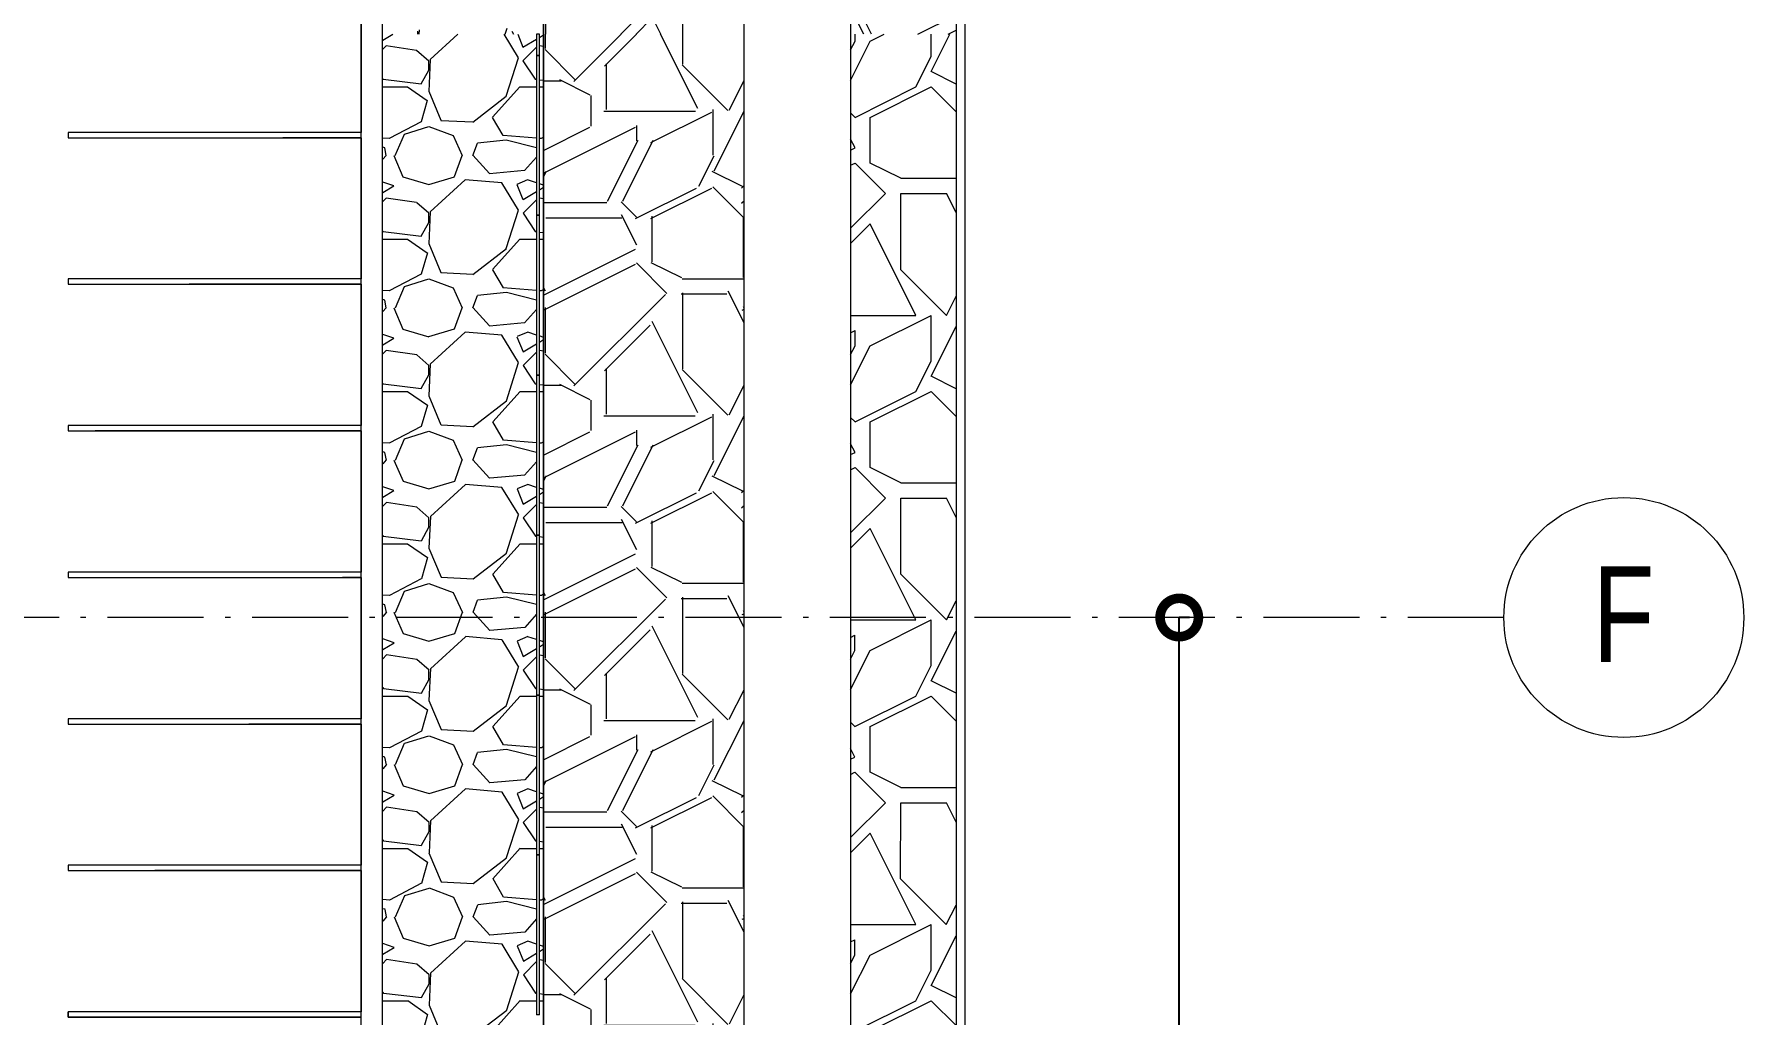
# Model space of a CAD drawing. Header units: metres. Extents: x -55 to 263, y -124 to 62.
# Drawn here: x 230.44 to 262.5, y -68.41 to -50.02 of the extents above; entities that cross this region are included whole.
import ezdxf

# ---------------------------------------------------------------- set-up
doc = ezdxf.new("R2010")
doc.units = ezdxf.units.M
doc.linetypes.add('01_Grid', pattern=[2.61, 1.8, -0.405, 0, -0.405])
for name, color, linetype, lineweight in [('0-1', 7, 'Continuous', 5), ('03EJES-1', 1, '01_Grid', 5), ('04NOEJE', 2, 'Continuous', 18), ('04NOEJE-1', 2, 'Continuous', 5), ('31COTAS', 1, 'Continuous', 5), ('45ESTAC-1', 53, 'Continuous', 5), ('46BANQ-2', 254, 'Continuous', 5), ('55BARANDAL-1', 53, 'Continuous', 5), ('70LINEA-1', 254, 'Continuous', 5)]:
    doc.layers.add(name, color=color, linetype=linetype, lineweight=lineweight)
doc.styles.add('Arial', font='arial.ttf', dxfattribs={"width": 0.75, "height": 1.8})
doc.styles.add('Arial_1', font='arial.ttf', dxfattribs={"width": 0.75, "height": 1.125})
doc.dimstyles.new('Standard__0_00_', dxfattribs={"dimscale": 0.3048, "dimtxt": 1.147792, "dimasz": 4.724409, "dimexe": 0, "dimexo": 1.476378, "dimgap": 0, "dimtad": 1, "dimrnd": 0.01, "dimzin": 0, "dimdsep": 46, "dimtxsty": 'Arial_1', "dimblk1": 'DOTSMALL', "dimblk2": 'DOTSMALL', "dimsah": 1, "dimcen": 0.09, "dimazin": 0, "dimtfac": 1, "dimtdec": 4, "dimtix": 1, "dimtmove": 0, "dimatfit": 3, "dimfxl": 1, "dimtvp": 1, "dimtolj": 1, "dimtzin": 0, "dimarcsym": 2})

# ---------------------------------------------------------------- blocks, each defined once
blk = doc.blocks.new('FP_24-A1 _ A250')
at = {"layer": '70LINEA-1'}
for p, q in [((236.973, -50.129), (237.161, -50.016)), ((238.382, -50.016), (237.864, -50.49)), ((239.52, -50.461), (239.248, -50.016)), ((239.505, -50.016), (239.603, -50.262)), ((237.037, -50.233), (236.973, -50.298)), ((237.608, -50.319), (237.037, -50.233)), ((237.837, -50.52), (237.609, -50.32)), ((239.86, -50.262), (239.603, -50.519)), ((239.604, -50.261), (239.86, -50.108)), ((239.911, -50.077), (239.99, -50.029)), ((239.99, -50.248), (239.911, -50.236)), ((237.864, -50.489), (237.835, -51.089)), ((237.836, -50.69), (237.836, -50.519)), ((239.29, -51.177), (239.518, -50.462)), ((239.603, -50.518), (239.832, -50.861)), ((236.973, -50.85), (236.98, -50.861)), ((236.981, -50.862), (237.693, -50.947)), ((237.695, -50.947), (237.837, -50.69)), ((239.832, -50.862), (239.86, -50.865)), ((239.911, -50.871), (239.99, -50.881)), ((236.973, -51.004), (237.437, -51.004)), ((237.437, -51.004), (237.807, -51.261)), ((237.808, -51.262), (237.694, -51.662)), ((237.835, -51.088), (238.063, -51.631)), ((238.664, -51.665), (239.291, -51.179)), ((239.033, -51.575), (239.546, -51.003)), ((239.547, -51.004), (239.86, -51.004)), ((239.911, -51.004), (239.99, -51.004)), ((239.235, -51.919), (239.035, -51.576)), ((237.693, -51.66), (237.094, -51.975)), ((237.208, -52.291), (237.379, -51.891)), ((237.38, -51.89), (237.836, -51.747)), ((237.836, -51.747), (238.293, -51.919)), ((238.065, -51.633), (238.663, -51.662)), ((238.293, -51.919), (238.464, -52.291)), ((239.86, -51.969), (239.234, -51.919)), ((237.095, -51.976), (236.973, -51.966)), ((237.01, -52.147), (236.973, -52.138)), ((237.038, -52.291), (237.01, -52.148)), ((238.663, -52.29), (238.749, -52.061)), ((239.29, -52.004), (238.749, -52.061)), ((239.86, -52.147), (239.291, -52.004)), ((239.946, -51.976), (239.911, -51.973)), ((239.99, -51.951), (239.946, -51.975)), ((237.038, -52.289), (236.973, -52.361)), ((237.18, -52.29), (237.351, -52.69)), ((238.321, -52.689), (238.463, -52.289)), ((238.977, -52.631), (238.663, -52.288)), ((239.633, -52.576), (238.978, -52.634)), ((239.86, -52.322), (239.632, -52.575)), ((237.181, -52.862), (236.973, -52.792)), ((236.973, -52.987), (237.182, -52.862)), ((237.352, -52.69), (237.837, -52.833)), ((237.836, -52.833), (238.321, -52.69)), ((238.521, -52.748), (237.865, -53.348)), ((239.205, -52.804), (238.521, -52.747)), ((239.521, -53.318), (239.207, -52.804)), ((239.49, -52.833), (239.604, -53.119)), ((239.69, -52.747), (239.491, -52.833)), ((239.86, -52.804), (239.69, -52.747)), ((239.99, -52.848), (239.911, -52.821)), ((239.911, -52.935), (239.99, -52.887)), ((237.039, -53.091), (236.973, -53.156)), ((237.609, -53.176), (237.039, -53.091)), ((237.838, -53.377), (237.61, -53.177)), ((239.605, -53.119), (239.86, -52.966)), ((239.86, -53.121), (239.605, -53.376)), ((239.99, -53.106), (239.911, -53.094)), ((237.696, -53.804), (237.839, -53.547)), ((237.865, -53.347), (237.837, -53.947)), ((237.837, -53.548), (237.837, -53.376)), ((239.291, -54.034), (239.519, -53.32)), ((239.605, -53.376), (239.833, -53.719)), ((236.973, -53.706), (236.982, -53.719)), ((236.973, -53.862), (237.438, -53.862)), ((236.982, -53.719), (237.695, -53.805)), ((237.438, -53.861), (237.809, -54.118)), ((239.034, -54.432), (239.547, -53.861)), ((239.548, -53.862), (239.86, -53.862)), ((239.833, -53.719), (239.86, -53.722)), ((239.911, -53.728), (239.99, -53.738)), ((239.911, -53.862), (239.99, -53.862)), ((237.81, -54.119), (237.696, -54.519)), ((237.836, -53.945), (238.064, -54.488)), ((238.665, -54.522), (239.292, -54.036)), ((238.066, -54.49), (238.665, -54.519)), ((239.236, -54.777), (239.036, -54.434)), ((237.097, -54.834), (236.973, -54.824)), ((237.694, -54.518), (237.096, -54.832)), ((237.21, -55.148), (237.381, -54.748)), ((237.382, -54.748), (237.838, -54.605)), ((237.838, -54.605), (238.294, -54.776)), ((238.294, -54.777), (238.465, -55.148)), ((239.86, -54.827), (239.235, -54.776)), ((239.948, -54.834), (239.911, -54.831)), ((239.99, -54.809), (239.947, -54.832)), ((237.011, -55.005), (236.973, -54.995)), ((237.039, -55.147), (236.973, -55.22)), ((237.039, -55.149), (237.011, -55.006)), ((237.181, -55.148), (237.353, -55.548)), ((238.322, -55.547), (238.464, -55.147)), ((238.978, -55.489), (238.664, -55.146)), ((238.665, -55.147), (238.75, -54.919)), ((239.292, -54.861), (238.75, -54.919)), ((239.86, -55.004), (239.292, -54.862)), ((239.635, -55.434), (238.979, -55.491)), ((239.86, -55.18), (239.634, -55.432)), ((237.182, -55.719), (236.973, -55.649)), ((236.973, -55.845), (237.183, -55.719)), ((237.353, -55.548), (237.838, -55.691)), ((237.838, -55.69), (238.322, -55.547)), ((238.522, -55.605), (237.866, -56.205)), ((239.207, -55.662), (238.522, -55.605)), ((239.522, -56.176), (239.208, -55.662)), ((239.491, -55.691), (239.606, -55.976)), ((239.692, -55.604), (239.492, -55.69)), ((239.86, -55.661), (239.692, -55.605)), ((239.99, -55.704), (239.911, -55.678)), ((239.911, -55.793), (239.99, -55.745)), ((237.04, -55.948), (236.973, -56.015)), ((237.61, -56.034), (237.04, -55.948)), ((237.839, -56.234), (237.611, -56.034)), ((239.86, -55.979), (239.606, -56.234)), ((239.607, -55.976), (239.86, -55.824)), ((239.99, -55.963), (239.911, -55.951)), ((237.697, -56.662), (237.84, -56.405)), ((237.866, -56.204), (237.838, -56.804)), ((237.838, -56.405), (237.838, -56.234)), ((239.293, -56.892), (239.521, -56.177)), ((239.606, -56.233), (239.834, -56.576)), ((236.973, -56.561), (236.983, -56.576)), ((236.973, -56.719), (237.439, -56.719)), ((236.983, -56.577), (237.696, -56.662)), ((237.439, -56.719), (237.81, -56.976)), ((239.036, -57.29), (239.549, -56.718)), ((239.549, -56.719), (239.86, -56.719)), ((239.834, -56.576), (239.86, -56.58)), ((239.911, -56.586), (239.99, -56.595)), ((239.911, -56.719), (239.99, -56.719)), ((237.811, -56.977), (237.697, -57.377)), ((237.837, -56.803), (238.066, -57.346)), ((238.666, -57.38), (239.293, -56.894)), ((237.695, -57.375), (237.097, -57.689)), ((238.067, -57.348), (238.666, -57.376)), ((239.237, -57.634), (239.038, -57.291)), ((237.098, -57.691), (236.973, -57.681)), ((237.211, -58.005), (237.382, -57.605)), ((237.383, -57.605), (237.839, -57.462)), ((237.839, -57.462), (238.295, -57.634)), ((238.295, -57.634), (238.466, -58.006)), ((239.86, -57.684), (239.236, -57.634)), ((239.949, -57.691), (239.911, -57.688)), ((239.99, -57.667), (239.948, -57.689)), ((237.012, -57.862), (236.973, -57.852)), ((237.04, -58.004), (236.973, -58.079)), ((237.041, -58.006), (237.012, -57.863)), ((237.183, -58.005), (237.354, -58.405)), ((238.323, -58.404), (238.466, -58.004)), ((238.666, -58.005), (238.751, -57.776)), ((238.979, -58.346), (238.666, -58.003)), ((239.293, -57.719), (238.751, -57.776)), ((239.86, -57.861), (239.293, -57.719)), ((239.86, -58.039), (239.635, -58.29)), ((239.636, -58.291), (238.98, -58.348)), ((237.184, -58.576), (236.973, -58.506)), ((236.973, -58.704), (237.184, -58.577)), ((237.355, -58.405), (237.839, -58.548)), ((237.839, -58.548), (238.324, -58.405)), ((238.523, -58.462), (237.868, -59.063)), ((239.208, -58.519), (238.524, -58.462)), ((239.524, -59.033), (239.21, -58.519)), ((239.693, -58.462), (239.493, -58.547)), ((239.493, -58.548), (239.607, -58.834)), ((239.86, -58.518), (239.693, -58.462)), ((239.99, -58.561), (239.911, -58.535)), ((239.911, -58.652), (239.99, -58.604)), ((237.041, -58.805), (236.973, -58.874)), ((237.611, -58.891), (237.041, -58.805)), ((237.841, -59.092), (237.612, -58.892)), ((239.86, -58.838), (239.607, -59.091)), ((239.608, -58.834), (239.86, -58.682)), ((239.99, -58.82), (239.911, -58.808)), ((237.699, -59.519), (237.841, -59.262)), ((237.867, -59.062), (237.839, -59.662)), ((237.84, -59.262), (237.84, -59.091)), ((239.294, -59.749), (239.522, -59.035)), ((239.607, -59.091), (239.836, -59.434)), ((236.973, -59.416), (236.984, -59.434)), ((236.973, -59.577), (237.441, -59.577)), ((236.984, -59.434), (237.697, -59.52)), ((237.44, -59.576), (237.811, -59.833)), ((239.037, -60.147), (239.55, -59.576)), ((239.551, -59.577), (239.86, -59.577)), ((239.836, -59.434), (239.86, -59.437)), ((239.911, -59.443), (239.99, -59.452)), ((239.911, -59.577), (239.99, -59.577)), ((237.812, -59.834), (237.698, -60.234)), ((237.839, -59.66), (238.067, -60.203)), ((238.667, -60.237), (239.294, -59.751)), ((237.697, -60.232), (237.098, -60.547)), ((238.068, -60.205), (238.667, -60.234)), ((239.239, -60.492), (239.039, -60.149)), ((237.099, -60.549), (236.973, -60.538)), ((237.212, -60.863), (237.383, -60.463)), ((237.384, -60.463), (237.84, -60.32)), ((237.84, -60.32), (238.296, -60.491)), ((238.296, -60.491), (238.468, -60.863)), ((239.294, -60.576), (238.752, -60.633)), ((239.86, -60.541), (239.238, -60.491)), ((239.86, -60.718), (239.294, -60.577)), ((239.95, -60.548), (239.911, -60.545)), ((239.99, -60.525), (239.949, -60.547)), ((237.014, -60.72), (236.973, -60.709)), ((237.041, -60.862), (236.973, -60.938)), ((237.042, -60.863), (237.013, -60.721)), ((237.184, -60.862), (237.355, -61.262)), ((238.325, -61.262), (238.467, -60.862)), ((238.667, -60.862), (238.753, -60.634)), ((238.981, -61.204), (238.667, -60.861)), ((239.86, -60.898), (239.636, -61.147)), ((239.637, -61.149), (238.981, -61.206)), ((237.185, -61.434), (236.973, -61.363)), ((236.973, -61.562), (237.185, -61.434)), ((237.356, -61.263), (237.841, -61.405)), ((237.84, -61.405), (238.325, -61.262)), ((238.524, -61.32), (237.869, -61.92)), ((239.209, -61.377), (238.525, -61.319)), ((239.525, -61.891), (239.211, -61.376)), ((239.494, -61.406), (239.608, -61.691)), ((239.694, -61.319), (239.495, -61.405)), ((239.609, -61.691), (239.86, -61.54)), ((239.86, -61.375), (239.694, -61.32)), ((239.99, -61.418), (239.911, -61.392)), ((239.911, -61.51), (239.99, -61.462)), ((237.042, -61.663), (236.973, -61.733)), ((237.613, -61.749), (237.042, -61.663)), ((237.842, -61.949), (237.614, -61.749)), ((239.86, -61.697), (239.609, -61.949)), ((239.99, -61.677), (239.911, -61.665)), ((237.7, -62.377), (237.842, -62.119)), ((237.869, -61.919), (237.84, -62.519)), ((237.841, -62.12), (237.841, -61.948)), ((239.295, -62.606), (239.523, -61.892)), ((239.609, -61.948), (239.837, -62.291)), ((236.973, -62.272), (236.986, -62.291)), ((236.973, -62.434), (237.442, -62.434)), ((236.986, -62.291), (237.699, -62.377)), ((237.442, -62.433), (237.813, -62.691)), ((237.84, -62.518), (238.068, -63.061)), ((239.038, -63.005), (239.551, -62.433)), ((239.552, -62.434), (239.86, -62.434)), ((239.837, -62.291), (239.86, -62.294)), ((239.911, -62.3), (239.99, -62.31)), ((239.911, -62.434), (239.99, -62.434)), ((237.813, -62.692), (237.7, -63.092)), ((238.669, -63.095), (239.296, -62.609)), ((237.698, -63.09), (237.099, -63.404)), ((238.07, -63.063), (238.668, -63.091)), ((239.24, -63.349), (239.04, -63.006)), ((237.1, -63.406), (236.973, -63.396)), ((237.214, -63.72), (237.384, -63.32)), ((237.385, -63.32), (237.841, -63.177)), ((237.842, -63.177), (238.298, -63.348)), ((238.298, -63.349), (238.469, -63.72)), ((239.295, -63.434), (238.754, -63.491)), ((239.86, -63.399), (239.239, -63.349)), ((239.86, -63.575), (239.296, -63.434)), ((239.952, -63.406), (239.911, -63.403)), ((239.99, -63.383), (239.951, -63.404)), ((237.015, -63.577), (236.973, -63.566)), ((237.043, -63.719), (236.973, -63.797)), ((237.043, -63.721), (237.015, -63.578)), ((237.185, -63.72), (237.356, -64.12)), ((238.326, -64.119), (238.468, -63.719)), ((238.668, -63.72), (238.754, -63.491)), ((238.982, -64.061), (238.668, -63.718)), ((239.86, -63.757), (239.638, -64.005)), ((237.357, -64.12), (237.842, -64.263)), ((237.842, -64.263), (238.326, -64.12)), ((239.638, -64.006), (238.983, -64.063)), ((237.186, -64.291), (236.973, -64.22)), ((236.973, -64.42), (237.187, -64.292)), ((238.526, -64.177), (237.87, -64.777)), ((239.211, -64.234), (238.526, -64.177)), ((239.526, -64.748), (239.212, -64.234)), ((239.495, -64.263), (239.609, -64.549)), ((239.695, -64.177), (239.496, -64.262)), ((239.61, -64.549), (239.86, -64.399)), ((239.86, -64.232), (239.695, -64.177)), ((239.99, -64.275), (239.911, -64.249)), ((239.911, -64.368), (239.99, -64.32)), ((237.044, -64.52), (236.973, -64.591)), ((237.614, -64.606), (237.044, -64.52)), ((237.843, -64.807), (237.615, -64.607)), ((239.297, -65.464), (239.524, -64.749)), ((239.86, -64.555), (239.61, -64.806)), ((239.99, -64.535), (239.911, -64.523)), ((237.701, -65.234), (237.844, -64.977)), ((237.87, -64.777), (237.842, -65.377)), ((237.842, -64.977), (237.842, -64.806)), ((239.61, -64.806), (239.838, -65.148)), ((236.973, -65.127), (236.987, -65.148)), ((236.973, -65.292), (237.443, -65.292)), ((236.987, -65.149), (237.7, -65.235)), ((237.443, -65.291), (237.814, -65.548)), ((237.841, -65.375), (238.07, -65.918)), ((239.04, -65.862), (239.553, -65.29)), ((239.553, -65.292), (239.86, -65.292)), ((239.838, -65.149), (239.86, -65.151)), ((239.911, -65.157), (239.99, -65.167)), ((239.911, -65.292), (239.99, -65.292)), ((237.815, -65.549), (237.701, -65.949)), ((238.67, -65.952), (239.297, -65.466)), ((237.699, -65.947), (237.101, -66.262)), ((237.387, -66.178), (237.843, -66.035)), ((237.843, -66.034), (238.299, -66.206)), ((238.071, -65.92), (238.67, -65.949)), ((239.241, -66.206), (239.042, -65.864)), ((237.102, -66.263), (236.973, -66.253)), ((237.215, -66.578), (237.386, -66.178)), ((238.299, -66.206), (238.47, -66.578)), ((238.67, -66.577), (238.755, -66.348)), ((239.297, -66.291), (238.755, -66.348)), ((239.86, -66.256), (239.24, -66.206)), ((239.86, -66.432), (239.297, -66.291)), ((239.953, -66.263), (239.911, -66.26)), ((239.99, -66.241), (239.952, -66.262)), ((237.016, -66.434), (236.973, -66.424)), ((237.044, -66.576), (236.973, -66.656)), ((237.045, -66.578), (237.016, -66.435)), ((237.186, -66.577), (237.358, -66.977)), ((238.327, -66.976), (238.47, -66.576)), ((238.983, -66.919), (238.67, -66.576)), ((239.86, -66.616), (239.639, -66.862)), ((237.359, -66.977), (237.843, -67.12)), ((237.843, -67.12), (238.327, -66.977)), ((239.64, -66.864), (238.984, -66.921)), ((237.188, -67.149), (236.973, -67.077)), ((236.973, -67.278), (237.188, -67.149)), ((238.527, -67.035), (237.871, -67.635)), ((239.212, -67.091), (238.527, -67.034)), ((239.527, -67.606), (239.214, -67.091)), ((239.697, -67.034), (239.497, -67.12)), ((239.497, -67.12), (239.611, -67.406)), ((239.612, -67.406), (239.86, -67.257)), ((239.86, -67.089), (239.697, -67.034)), ((239.99, -67.132), (239.911, -67.106)), ((239.911, -67.226), (239.99, -67.178)), ((237.045, -67.378), (236.973, -67.45)), ((237.615, -67.463), (237.045, -67.378)), ((237.844, -67.664), (237.616, -67.464)), ((237.871, -67.634), (237.843, -68.234)), ((239.298, -68.321), (239.526, -67.607)), ((239.86, -67.414), (239.611, -67.663)), ((239.99, -67.392), (239.911, -67.38)), ((237.703, -68.091), (237.845, -67.834)), ((237.844, -67.835), (237.844, -67.663)), ((239.611, -67.663), (239.839, -68.006)), ((236.973, -67.983), (236.988, -68.006)), ((236.973, -68.149), (237.445, -68.149)), ((236.988, -68.006), (237.701, -68.092)), ((237.444, -68.148), (237.815, -68.406)), ((237.842, -68.233), (238.071, -68.776)), ((239.041, -68.719), (239.554, -68.148)), ((239.554, -68.149), (239.86, -68.149)), ((239.839, -68.006), (239.86, -68.009)), ((239.911, -68.015), (239.99, -68.024)), ((239.911, -68.149), (239.99, -68.149)), ((237.816, -68.406), (237.702, -68.806)), ((238.671, -68.809), (239.298, -68.324))]:
    blk.add_line(p, q, dxfattribs=at)
blk = doc.blocks.new('FP_25-A1 _ A250')
at = {"layer": '70LINEA-1'}
for p, q in [((237.629, -50.016), (237.629, -49.962)), ((237.657, -49.933), (237.653, -50.016)), ((239.272, -50.016), (239.307, -49.906)), ((239.393, -49.962), (239.429, -50.016))]:
    blk.add_line(p, q, dxfattribs=at)
blk = doc.blocks.new('FP_222-A1 _ A250')
at = {"layer": '70LINEA-1'}
for p, q in [((246.14, -50.016), (245.75, -49.236)), ((245.998, -50.016), (245.75, -49.522)), ((247.007, -50.016), (247.726, -49.657)), ((247.578, -50.016), (247.726, -49.942))]:
    blk.add_line(p, q, dxfattribs=at)
blk = doc.blocks.new('FP_223-A1 _ A250')
at = {"layer": '70LINEA-1'}
for p, q in [((245.833, -50.148), (245.833, -50.016)), ((246.118, -50.148), (246.381, -50.016)), ((247.261, -50.433), (247.261, -50.016)), ((247.261, -50.719), (247.612, -50.016)), ((245.75, -50.883), (246.118, -50.148)), ((245.75, -50.312), (245.833, -50.148)), ((246.975, -51.005), (247.261, -50.433)), ((247.726, -50.952), (247.261, -50.719)), ((245.832, -51.576), (246.975, -51.005)), ((246.118, -51.576), (247.261, -51.005)), ((247.726, -51.47), (247.261, -51.005)), ((245.832, -51.576), (245.75, -51.494)), ((246.118, -52.434), (246.118, -51.576)), ((245.832, -52.148), (245.75, -51.984)), ((245.75, -52.189), (245.832, -52.148)), ((245.75, -52.475), (245.832, -52.434)), ((246.404, -53.005), (245.832, -52.434)), ((246.689, -52.719), (246.118, -52.434)), ((246.689, -52.719), (247.726, -52.719)), ((245.75, -53.658), (246.404, -53.005)), ((246.689, -53.005), (247.546, -53.005)), ((246.689, -54.434), (246.689, -53.005)), ((247.726, -53.364), (247.546, -53.005)), ((245.75, -53.944), (246.118, -53.577)), ((246.975, -55.291), (246.118, -53.577)), ((247.546, -55.291), (246.689, -54.434)), ((247.546, -55.291), (247.726, -54.931)), ((245.75, -55.291), (246.975, -55.291)), ((246.118, -55.862), (247.26, -55.291)), ((247.26, -56.148), (247.26, -55.291)), ((245.75, -55.617), (245.832, -55.577)), ((245.832, -55.862), (245.832, -55.577)), ((247.26, -56.434), (247.726, -55.503)), ((245.75, -56.597), (246.118, -55.862)), ((245.75, -56.025), (245.832, -55.862)), ((246.974, -56.72), (247.26, -56.148)), ((247.726, -56.667), (247.26, -56.434)), ((245.832, -57.291), (246.974, -56.72)), ((246.117, -57.291), (247.26, -56.72)), ((247.726, -57.186), (247.26, -56.72)), ((245.832, -57.291), (245.75, -57.21)), ((246.117, -58.148), (246.117, -57.291)), ((245.832, -57.863), (245.75, -57.7)), ((245.75, -57.903), (245.832, -57.863)), ((245.75, -58.189), (245.832, -58.148)), ((246.403, -58.72), (245.832, -58.148)), ((246.689, -58.434), (246.117, -58.148)), ((246.689, -58.434), (247.726, -58.434)), ((245.75, -59.372), (246.403, -58.72)), ((246.688, -58.72), (247.545, -58.72)), ((246.688, -60.149), (246.688, -58.72)), ((247.726, -59.081), (247.545, -58.72)), ((245.75, -59.658), (246.117, -59.291)), ((246.974, -61.006), (246.117, -59.291)), ((247.545, -61.006), (246.688, -60.149)), ((247.545, -61.006), (247.726, -60.644)), ((245.75, -61.006), (246.974, -61.006)), ((246.117, -61.577), (247.259, -61.006)), ((247.259, -61.863), (247.259, -61.006)), ((247.259, -62.149), (247.726, -61.216)), ((245.75, -61.332), (245.831, -61.292)), ((245.831, -61.577), (245.831, -61.292)), ((245.75, -62.31), (246.117, -61.577)), ((245.75, -61.739), (245.831, -61.577)), ((246.974, -62.435), (247.259, -61.863)), ((247.726, -62.382), (247.259, -62.149)), ((245.831, -63.006), (246.974, -62.435)), ((246.117, -63.006), (247.259, -62.435)), ((247.726, -62.902), (247.259, -62.435)), ((245.831, -63.006), (245.75, -62.925)), ((246.116, -63.863), (246.117, -63.006)), ((245.831, -63.578), (245.75, -63.417)), ((245.75, -63.618), (245.831, -63.578)), ((245.75, -63.903), (245.831, -63.863)), ((246.402, -64.435), (245.831, -63.863)), ((246.688, -64.149), (246.116, -63.863)), ((245.75, -65.087), (246.402, -64.435)), ((246.687, -65.864), (246.688, -64.435)), ((246.688, -64.149), (247.726, -64.149)), ((246.688, -64.435), (247.545, -64.435)), ((247.726, -64.798), (247.545, -64.435)), ((245.75, -65.372), (246.116, -65.006)), ((246.973, -66.721), (246.116, -65.006)), ((247.544, -66.721), (246.687, -65.864)), ((247.544, -66.721), (247.726, -66.357)), ((245.75, -66.721), (246.973, -66.721)), ((245.75, -67.046), (245.83, -67.006)), ((245.83, -67.292), (245.83, -67.006)), ((246.116, -67.292), (247.259, -66.721)), ((247.259, -67.578), (247.259, -66.721)), ((247.259, -67.864), (247.726, -66.929)), ((245.75, -68.023), (246.116, -67.292)), ((245.75, -67.452), (245.83, -67.292)), ((246.973, -68.149), (247.259, -67.578)), ((247.726, -68.098), (247.259, -67.864)), ((245.83, -68.721), (246.973, -68.149)), ((246.116, -68.721), (247.258, -68.149)), ((247.726, -68.617), (247.258, -68.149))]:
    blk.add_line(p, q, dxfattribs=at)
blk = doc.blocks.new('Parking Lot - Single - Single-V185-A1 _ A250')
at = {"layer": '70LINEA-1'}
for p, q in [((236.572, -49.109), (231.073, -49.109)), ((231.073, -49.109), (231.073, -49.209)), ((231.073, -49.209), (231.073, -49.109)), ((231.073, -49.109), (231.073, -49.109)), ((231.073, -49.209), (236.572, -49.209)), ((236.572, -49.209), (231.073, -49.209)), ((231.073, -49.209), (231.073, -49.209)), ((236.572, -49.209), (236.572, -49.109)), ((236.572, -51.859), (236.572, -49.209)), ((236.572, -49.209), (236.572, -49.209))]:
    blk.add_line(p, q, dxfattribs=at)
blk = doc.blocks.new('Parking Lot - Single - Single-V186-A1 _ A250')
at = {"layer": '70LINEA-1'}
for p, q in [((236.572, -51.859), (231.073, -51.859)), ((231.073, -51.859), (231.073, -51.959)), ((231.073, -51.859), (231.073, -51.859)), ((236.572, -51.959), (236.572, -51.859)), ((231.073, -51.959), (236.572, -51.959)), ((231.073, -51.959), (231.073, -51.959)), ((236.572, -51.959), (235.101, -51.959)), ((236.572, -54.609), (236.572, -51.959)), ((236.572, -51.959), (236.572, -51.959))]:
    blk.add_line(p, q, dxfattribs=at)
blk = doc.blocks.new('Parking Lot - Single - Single-V187-A1 _ A250')
at = {"layer": '70LINEA-1'}
for p, q in [((236.572, -54.609), (231.073, -54.609)), ((231.073, -54.609), (231.073, -54.709)), ((231.073, -54.609), (231.073, -54.609)), ((231.073, -54.709), (236.572, -54.709)), ((231.073, -54.709), (231.073, -54.709)), ((236.572, -54.709), (233.341, -54.709)), ((236.572, -54.709), (236.572, -54.609)), ((236.572, -57.359), (236.572, -54.709)), ((236.572, -54.709), (236.572, -54.709))]:
    blk.add_line(p, q, dxfattribs=at)
blk = doc.blocks.new('Parking Lot - Single - Single-V188-A1 _ A250')
at = {"layer": '70LINEA-1'}
for p, q in [((236.572, -57.359), (231.073, -57.359)), ((231.073, -57.359), (231.073, -57.459)), ((231.073, -57.359), (231.073, -57.359)), ((236.572, -57.459), (236.572, -57.359)), ((231.073, -57.459), (236.572, -57.459)), ((231.073, -57.459), (231.073, -57.459)), ((236.572, -57.459), (231.581, -57.459)), ((236.572, -60.109), (236.572, -57.459)), ((236.572, -57.459), (236.572, -57.459))]:
    blk.add_line(p, q, dxfattribs=at)
blk = doc.blocks.new('Parking Lot - Single - Single-V189-A1 _ A250')
at = {"layer": '70LINEA-1'}
for p, q in [((236.572, -60.109), (231.073, -60.109)), ((231.073, -60.109), (231.073, -60.209)), ((231.073, -60.109), (231.073, -60.109)), ((231.073, -60.209), (236.572, -60.209)), ((231.073, -60.209), (231.073, -60.209)), ((236.572, -60.209), (236.221, -60.209)), ((236.572, -60.209), (236.572, -60.109)), ((236.572, -62.859), (236.572, -60.209)), ((236.572, -60.209), (236.572, -60.209))]:
    blk.add_line(p, q, dxfattribs=at)
blk = doc.blocks.new('Parking Lot - Single - Single-V190-A1 _ A250')
at = {"layer": '70LINEA-1'}
for p, q in [((236.572, -62.859), (231.073, -62.859)), ((231.073, -62.859), (231.073, -62.959)), ((231.073, -62.859), (231.073, -62.859)), ((231.073, -62.959), (236.572, -62.959)), ((231.073, -62.959), (231.073, -62.959)), ((236.572, -62.959), (234.461, -62.959)), ((236.572, -62.959), (236.572, -62.859)), ((236.572, -65.609), (236.572, -62.959)), ((236.572, -62.959), (236.572, -62.959))]:
    blk.add_line(p, q, dxfattribs=at)
blk = doc.blocks.new('Parking Lot - Single - Single-V191-A1 _ A250')
at = {"layer": '70LINEA-1'}
for p, q in [((236.572, -65.609), (231.073, -65.609)), ((231.073, -65.609), (231.073, -65.709)), ((231.073, -65.609), (231.073, -65.609)), ((231.073, -65.709), (236.572, -65.709)), ((231.073, -65.709), (231.073, -65.709)), ((236.572, -65.709), (232.701, -65.709)), ((236.572, -65.709), (236.572, -65.609)), ((236.572, -68.359), (236.572, -65.709)), ((236.572, -65.709), (236.572, -65.709))]:
    blk.add_line(p, q, dxfattribs=at)
blk = doc.blocks.new('Parking Lot - Single - Single-V192-A1 _ A250')
at = {"layer": '70LINEA-1'}
for p, q in [((236.572, -68.359), (231.073, -68.359)), ((231.073, -68.359), (231.073, -68.459)), ((231.073, -68.459), (231.073, -68.359)), ((231.073, -68.359), (231.073, -68.359)), ((231.073, -68.459), (236.572, -68.459)), ((236.572, -68.459), (231.073, -68.459)), ((231.073, -68.459), (231.073, -68.459)), ((236.572, -68.459), (236.572, -68.359)), ((236.572, -71.109), (236.572, -68.459)), ((236.572, -68.459), (236.572, -68.459))]:
    blk.add_line(p, q, dxfattribs=at)
blk = doc.blocks.new('Railing - Railing-7536465-A1 _ A250')
at = {"layer": '55BARANDAL-1'}
for p, q in [((239.911, -50.016), (239.86, -50.016)), ((239.86, -50.016), (239.86, -50.414)), ((239.911, -50.414), (239.911, -50.016)), ((239.86, -50.414), (239.911, -50.414)), ((239.86, -50.414), (239.86, -53.414)), ((239.911, -50.414), (239.86, -50.414)), ((239.911, -53.414), (239.911, -50.414)), ((239.86, -53.414), (239.911, -53.414)), ((239.86, -53.414), (239.86, -56.414)), ((239.911, -53.414), (239.86, -53.414)), ((239.911, -56.414), (239.911, -53.414)), ((239.86, -56.414), (239.911, -56.414)), ((239.86, -56.414), (239.86, -59.414)), ((239.911, -56.414), (239.86, -56.414)), ((239.911, -59.414), (239.911, -56.414)), ((239.86, -59.414), (239.911, -59.414)), ((239.86, -59.414), (239.86, -62.414)), ((239.911, -59.414), (239.86, -59.414)), ((239.911, -62.414), (239.911, -59.414)), ((239.86, -62.414), (239.911, -62.414)), ((239.86, -62.414), (239.86, -65.414)), ((239.911, -62.414), (239.86, -62.414)), ((239.911, -65.414), (239.911, -62.414)), ((239.86, -65.414), (239.911, -65.414)), ((239.86, -65.414), (239.86, -68.414)), ((239.911, -65.414), (239.86, -65.414)), ((239.911, -68.414), (239.911, -65.414)), ((239.911, -68.414), (239.86, -68.414))]:
    blk.add_line(p, q, dxfattribs=at)
blk = doc.blocks.new('22011_AR_rvt-1-A1 _ A250')
at = {"layer": '70LINEA-1'}
h = blk.add_hatch(dxfattribs=at)
h.set_pattern_fill('FP_28', color=256, style=0, pattern_type=2)
h.set_pattern_definition([(359.9976, (1.139, -0.0015), (5.71424, 5.71476), [1.714, -4]), (359.9976, (4.568, 0.57), (5.71424, 5.71476), [1.429, -4.286]), (359.9976, (4.282, 0.8556), (5.71424, 5.71476), [1.143, -4.572]), (359.9976, (2.568, 2.284), (5.71424, 5.71476), [0.8572, -0.8572, 1.143, -2.857]), (359.9976, (2.568, 2.57), (5.71424, 5.71476), [1.143, -0.28573, 1.429, -2.857]), (359.9976, (-0.004, 3.713), (5.71424, 5.71476), [1.429, -4.286]), (359.9976, (5.425, 3.999), (5.71424, 5.71476), [1.429, -4.286]), (90, (-0.004, 1.142), (-5.715, 5.715), [0.85724, -4.858]), (90, (0.8534, 5.428), (-5.715, 5.715), [0.5715, -5.143]), (90, (1.139, -0.0015), (-5.715, 5.715), [0.85724, -4.858]), (90, (1.711, 5.142), (-5.715, 5.715), [0.28575, -5.429]), (90, (1.996, 2.856), (-5.715, 5.715), [0.85724, -4.858]), (90, (2.568, 0.856), (-5.715, 5.715), [1.429, -4.286]), (90, (3.139, 4.856), (-5.715, 5.715), [0.85724, -4.858]), (90, (3.711, 2.57), (-5.715, 5.715), [1.143, -4.572]), (90, (3.996, 2.57), (-5.715, 5.715), [1.143, -4.572]), (90, (4.568, -0.0016), (-5.715, 5.715), [0.5715, -5.143]), (90, (5.425, 0.8556), (-5.715, 5.715), [1.429, -4.286]), (45, (0.5677, 0.57), (0, 5.71484), [2.425, -5.657]), (45, (1.139, 0.8558), (0, 5.71484), [1.212, -6.87]), (45, (3.711, 3.999), (0, 5.71484), [1.616, -6.465]), (45, (3.711, 4.285), (0, 5.71484), [1.212, -6.87]), (134.997, (1.711, 3.713), (-5.71484, 0.0003), [0.40411, -7.678]), (134.997, (0.5677, 0.57), (-5.71484, 0.0003), [0.80821, -7.274]), (134.997, (2.282, 2.284), (-5.71484, 0.0003), [0.80821, -7.274]), (134.997, (3.711, 3.713), (-5.71484, 0.0003), [0.80821, -7.274]), (134.997, (5.425, 4.856), (-5.71484, 0.0003), [1.212, -6.87]), (134.997, (5.425, 4.57), (-5.71484, 0.0003), [0.80821, -7.274]), (134.997, (5.139, 5.142), (-5.71484, 0.0003), [0.80821, -7.274]), (134.997, (3.425, -0.0016), (-5.71484, 0.0003), [1.212, -6.87]), (26.564, (5.139, 3.427), (5.714495, -0.000552), [0.6389, -12.139]), (26.564, (3.711, 1.999), (5.714495, -0.000552), [0.6389, -12.139]), (26.564, (1.711, 3.713), (5.714495, -0.000552), [1.278, -11.501]), (26.564, (1.996, 5.142), (5.714495, -0.000552), [1.278, -11.501]), (26.564, (1.996, 3.713), (5.714495, -0.000552), [1.278, -11.501]), (26.564, (5.425, 4.856), (5.714495, -0.000552), [1.278, -11.501]), (26.564, (-0.0038, 1.999), (5.714495, -0.000552), [1.917, -10.862]), (26.564, (-0.0038, 2.285), (5.714495, -0.000552), [1.917, -10.862]), (26.564, (-0.0038, 4.571), (5.714495, -0.000552), [1.917, -10.862]), (63.436, (2.854, 4.285), (-0.000105, 5.71539), [0.63891, -12.14]), (63.436, (5.425, 3.999), (-0.000105, 5.71539), [0.63891, -7.667, 1.278, -3.195]), (63.436, (4.854, 3.427), (-0.000105, 5.71539), [1.278, -11.501]), (63.436, (1.425, 3.999), (-0.000105, 5.71539), [1.278, -11.501]), (63.436, (1.139, 3.999), (-0.000105, 5.71539), [1.278, -11.501]), (63.436, (3.139, 4.57), (-0.000105, 5.71539), [1.917, -10.862]), (116.563, (1.711, 3.142), (0.000205, 5.71539), [0.63894, -12.14]), (116.563, (5.425, 2.57), (0.000205, 5.71539), [0.63894, -12.14]), (116.563, (4.282, 0.8556), (0.000205, 5.71539), [1.278, -11.501]), (116.563, (3.996, 1.141), (0.000205, 5.71539), [1.278, -11.501]), (116.563, (4.568, 5.142), (0.000205, 5.71539), [1.278, -11.501]), (116.563, (-0.0038, 2.285), (0.000205, 5.71539), [1.278, -11.501]), (116.563, (2.854, -0.0015), (0.000205, 5.71539), [1.917, -10.862]), (153.432, (4.854, 3.427), (-5.714495, -0.000153), [1.278, -11.501]), (153.432, (5.139, 3.142), (-5.714495, -0.000153), [1.278, -11.501]), (153.432, (0.8534, 0.2843), (-5.714495, -0.000153), [0.63892, -12.14]), (153.432, (2.568, 2.57), (-5.714495, -0.000153), [0.63892, -12.14]), (153.432, (3.711, 4.285), (-5.714495, -0.000153), [0.63892, -12.14])])
h.paths.add_polyline_path([(242.051, -50.016), (243.75, -50.016), (243.75, -29.946), (239.99, -29.946), (239.99, -50.016)])
h = blk.add_hatch(dxfattribs=at)
h.set_pattern_fill('FP_29', color=256, style=0, pattern_type=2)
h.set_pattern_definition([(359.9944, (1.136, -0.006), (5.71456, 5.71444), [1.714, -4]), (359.9944, (4.565, 0.5654), (5.71456, 5.71444), [1.429, -4.286]), (359.9944, (4.279, 0.851), (5.71456, 5.71444), [1.143, -4.572]), (359.9944, (2.565, 2.28), (5.71456, 5.71444), [0.8572, -0.8572, 1.143, -2.857]), (359.9944, (2.565, 2.566), (5.71456, 5.71444), [1.143, -0.28573, 1.429, -2.857]), (359.9944, (-0.0065, 3.709), (5.71456, 5.71444), [1.429, -4.286]), (359.9944, (5.422, 3.994), (5.71456, 5.71444), [1.429, -4.286]), (90, (-0.0065, 1.137), (-5.715, 5.715), [0.85721, -4.858]), (90, (0.8507, 5.423), (-5.715, 5.715), [0.57148, -5.143]), (90, (1.136, -0.006), (-5.715, 5.715), [0.85721, -4.858]), (90, (1.708, 5.137), (-5.715, 5.715), [0.28574, -5.429]), (90, (1.994, 2.852), (-5.715, 5.715), [0.85721, -4.858]), (90, (2.565, 0.8513), (-5.715, 5.715), [1.429, -4.286]), (90, (3.137, 4.852), (-5.715, 5.715), [0.85721, -4.858]), (90, (3.708, 2.566), (-5.715, 5.715), [1.143, -4.572]), (90, (3.994, 2.566), (-5.715, 5.715), [1.143, -4.572]), (90, (4.565, -0.006), (-5.715, 5.715), [0.57148, -5.143]), (90, (5.422, 0.851), (-5.715, 5.715), [1.429, -4.286]), (44.998, (0.565, 0.566), (0.0002, 5.71484), [2.424, -5.657]), (44.998, (1.136, 0.8515), (0.0002, 5.71484), [1.212, -6.869]), (44.998, (3.708, 3.994), (0.0002, 5.71484), [1.616, -6.465]), (44.998, (3.708, 4.28), (0.0002, 5.71484), [1.212, -6.869]), (134.997, (1.708, 3.709), (-5.71484, 0.0003), [0.40411, -7.678]), (134.997, (0.565, 0.566), (-5.71484, 0.0003), [0.80822, -7.274]), (134.997, (2.279, 2.28), (-5.71484, 0.0003), [0.80822, -7.274]), (134.997, (3.708, 3.709), (-5.71484, 0.0003), [0.80822, -7.274]), (134.997, (5.422, 4.851), (-5.71484, 0.0003), [1.212, -6.87]), (134.997, (5.422, 4.566), (-5.71484, 0.0003), [0.80822, -7.274]), (134.997, (5.137, 5.137), (-5.71484, 0.0003), [0.80822, -7.274]), (134.997, (3.422, -0.006), (-5.71484, 0.0003), [1.212, -6.87]), (26.561, (5.137, 3.423), (5.714495, -0.00085), [0.63888, -12.139]), (26.561, (3.708, 1.994), (5.714495, -0.00085), [0.63888, -12.139]), (26.561, (1.708, 3.709), (5.714495, -0.00085), [1.278, -11.5]), (26.561, (1.994, 5.137), (5.714495, -0.00085), [1.278, -11.5]), (26.561, (1.994, 3.709), (5.714495, -0.00085), [1.278, -11.5]), (26.561, (5.422, 4.851), (5.714495, -0.00085), [1.278, -11.5]), (26.561, (-0.0065, 1.995), (5.714495, -0.00085), [1.917, -10.861]), (26.561, (-0.0065, 2.28), (5.714495, -0.00085), [1.917, -10.861]), (26.561, (-0.0065, 4.566), (5.714495, -0.00085), [1.917, -10.861]), (63.434, (2.851, 4.28), (-0.000353, 5.714495), [0.63888, -12.139]), (63.434, (5.422, 3.994), (-0.000353, 5.714495), [0.63888, -7.667, 1.278, -3.194]), (63.434, (4.851, 3.423), (-0.000353, 5.714495), [1.278, -11.5]), (63.434, (1.422, 3.995), (-0.000353, 5.714495), [1.278, -11.5]), (63.434, (1.136, 3.995), (-0.000353, 5.714495), [1.278, -11.5]), (63.434, (3.137, 4.566), (-0.000353, 5.714495), [1.917, -10.861]), (116.564, (1.708, 3.137), (0.000105, 5.71539), [0.63893, -12.14]), (116.564, (5.422, 2.565), (0.000105, 5.71539), [0.63893, -12.14]), (116.564, (4.279, 0.8512), (0.000105, 5.71539), [1.278, -11.501]), (116.564, (3.994, 1.137), (0.000105, 5.71539), [1.278, -11.501]), (116.564, (4.565, 5.137), (0.000105, 5.71539), [1.278, -11.501]), (116.564, (-0.0065, 2.28), (0.000105, 5.71539), [1.278, -11.501]), (116.564, (2.851, -0.006), (0.000105, 5.71539), [1.917, -10.862]), (153.43, (4.851, 3.423), (-5.714495, 4.6e-05), [1.278, -11.501]), (153.43, (5.137, 3.137), (-5.714495, 4.6e-05), [1.278, -11.501]), (153.43, (0.8507, 0.28), (-5.714495, 4.6e-05), [0.63893, -12.14]), (153.43, (2.565, 2.566), (-5.714495, 4.6e-05), [0.63893, -12.14]), (153.43, (3.708, 4.28), (-5.714495, 4.6e-05), [0.63893, -12.14])])
h.paths.add_polyline_path([(243.75, -69.686), (243.75, -50.016), (239.99, -50.016), (239.99, -69.686)])
for p, q in [((239.99, -50.016), (239.99, -29.946)), ((243.75, -50.016), (243.75, -29.946)), ((245.75, -29.946), (245.75, -50.016)), ((247.726, -29.946), (247.726, -50.016)), ((247.896, -50.016), (247.896, -29.946)), ((236.972, -50.016), (236.972, -41.71)), ((239.99, -41.71), (239.99, -50.016)), ((236.572, -49.66), (236.572, -51.859)), ((236.972, -69.686), (236.972, -50.016)), ((239.99, -50.016), (239.99, -69.686)), ((239.99, -69.686), (239.99, -50.016)), ((243.75, -69.686), (243.75, -50.016)), ((245.75, -50.016), (245.75, -69.686)), ((247.726, -50.016), (247.726, -69.686)), ((247.896, -69.686), (247.896, -50.016)), ((236.572, -51.959), (236.572, -54.609)), ((236.572, -54.709), (236.572, -57.359)), ((236.572, -57.459), (236.572, -59.66)), ((236.572, -59.66), (236.572, -60.109)), ((236.572, -60.209), (236.572, -62.859)), ((236.572, -62.959), (236.572, -65.609)), ((236.572, -65.709), (236.572, -68.359))]:
    blk.add_line(p, q, dxfattribs=at)
at = {"layer": '45ESTAC-1'}
for name in ['Parking Lot - Single - Single-V185-A1 _ A250', 'Parking Lot - Single - Single-V186-A1 _ A250', 'Parking Lot - Single - Single-V187-A1 _ A250', 'Parking Lot - Single - Single-V188-A1 _ A250', 'Parking Lot - Single - Single-V189-A1 _ A250', 'Parking Lot - Single - Single-V190-A1 _ A250', 'Parking Lot - Single - Single-V191-A1 _ A250', 'Parking Lot - Single - Single-V192-A1 _ A250']:
    blk.add_blockref(name, (0, 0), dxfattribs=at)
at = {"layer": '46BANQ-2'}
for name in ['FP_25-A1 _ A250', 'FP_222-A1 _ A250', 'FP_24-A1 _ A250', 'FP_223-A1 _ A250']:
    blk.add_blockref(name, (0, 0), dxfattribs=at)
at = {"layer": '55BARANDAL-1'}
blk.add_blockref('Railing - Railing-7536465-A1 _ A250', (0, 0), dxfattribs=at)
blk = doc.blocks.new('Grid - Standard-4449989-A1 _ A250')
at = {"layer": '04NOEJE'}
blk.add_circle((0, 0), 0.005, dxfattribs=at)
blk = doc.blocks.new('_DotSmall')
at = {"color": 0, "linetype": 'ByBlock', "const_width": 0.5}
blk.add_lwpolyline([(-0.0625, 0, 1), (0.0625, 0, 1)], format="xyb", close=True, dxfattribs=at)
blk = doc.blocks.new('DIMBLOCK4-A1 _ A250')
at = {"layer": '31COTAS', "color": 0, "lineweight": -2, "transparency": 16777216}
for p, q in [((252.108, -60.96), (251.913, -60.96)), ((251.913, -79.941), (251.913, -60.96)), ((252.108, -79.941), (251.913, -79.941))]:
    blk.add_line(p, q, dxfattribs=at)
at = {"layer": 'Defpoints', "color": 0, "transparency": 16777216}
for p in [(251.658, -60.96), (251.913, -60.96), (251.658, -79.941)]:
    blk.add_point(p, dxfattribs=at)
at = {"layer": '31COTAS', "color": 0, "lineweight": -2, "transparency": 16777216, "xscale": 1.439999999999999, "yscale": 1.439999999999999, "zscale": 1.439999999999999}
for p, rotation in [((251.913, -60.96), 90), ((251.913, -79.941), 270)]:
    blk.add_blockref('_DotSmall', p, dxfattribs=dict(at, rotation=rotation))
at = {"layer": '31COTAS', "color": 0, "transparency": 16777216, "insert": (251.338, -70.45), "char_height": 1.125, "width": 3.43278, "attachment_point": 5, "rotation": 90, "style": 'Arial_1'}
blk.add_mtext('\\A1;18.98', dxfattribs=at)

msp = doc.modelspace()

# ---------------------------------------------------------------- linework, layer by layer
at = {"layer": '03EJES-1'}
msp.add_line((258.002, -60.96), (-50.456, -60.96), dxfattribs=at)

# ---------------------------------------------------------------- block references
at = {"layer": '0-1'}
msp.add_blockref('22011_AR_rvt-1-A1 _ A250', (0, 0), dxfattribs=at)
at = {"layer": '04NOEJE', "xscale": 449.9999999999996, "yscale": 449.9999999999996, "zscale": 449.9999999999996, "rotation": 90}
msp.add_blockref('Grid - Standard-4449989-A1 _ A250', (260.252, -60.96), dxfattribs=at)

# ---------------------------------------------------------------- texts
at = {"layer": '04NOEJE-1', "insert": (259.672, -59.997), "char_height": 1.8, "width": 1.40696, "attachment_point": 1, "style": 'Arial'}
msp.add_mtext('F', dxfattribs=at)

# ---------------------------------------------------------------- dimensions: what is measured, and where the dimension line sits
at = {"layer": '31COTAS'}
dim = msp.add_linear_dim(base=(251.913, -60.96), p1=(251.658, -79.941), p2=(251.658, -60.96), angle=90, dimstyle='Standard__0_00_', override={"dimpost": '<>', "dimfxl": 18.980785}, dxfattribs=at)
dim.commit()
dim.dimension.update_dxf_attribs({"geometry": 'DIMBLOCK4-A1 _ A250', "text_midpoint": (251.338, -70.45)})

doc.saveas('drawing.dxf')
